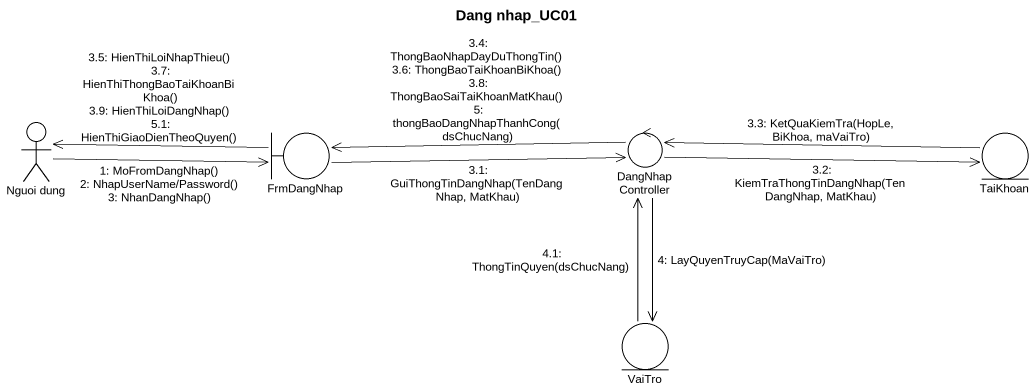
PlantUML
@startuml
title Dang nhap_UC01
actor "Nguoi dung" as Nguoi_dung
boundary FrmDangNhap
control DangNhapController
entity TaiKhoan
entity VaiTro
Nguoi_dung -right-> FrmDangNhap : 1: MoFromDangNhap()\n2: NhapUserName/Password()\n3: NhanDangNhap()
FrmDangNhap -right-> DangNhapController : 3.1: GuiThongTinDangNhap(TenDangNhap, MatKhau)
DangNhapController -right-> TaiKhoan : 3.2: KiemTraThongTinDangNhap(TenDangNhap, MatKhau)
TaiKhoan -left-> DangNhapController : 3.3: KetQuaKiemTra(HopLe, BiKhoa, maVaiTro)
DangNhapController -left-> FrmDangNhap : 3.4: ThongBaoNhapDayDuThongTin()\n3.6: ThongBaoTaiKhoanBiKhoa()\n3.8: ThongBaoSaiTaiKhoanMatKhau()\n5: thongBaoDangNhapThanhCong(dsChucNang)
FrmDangNhap -left-> Nguoi_dung : 3.5: HienThiLoiNhapThieu()\n3.7: HienThiThongBaoTaiKhoanBiKhoa()\n3.9: HienThiLoiDangNhap()\n5.1: HienThiGiaoDienTheoQuyen()
DangNhapController --> VaiTro : 4: LayQuyenTruyCap(MaVaiTro)
VaiTro -up-> DangNhapController : 4.1: ThongTinQuyen(dsChucNang)
@enduml
